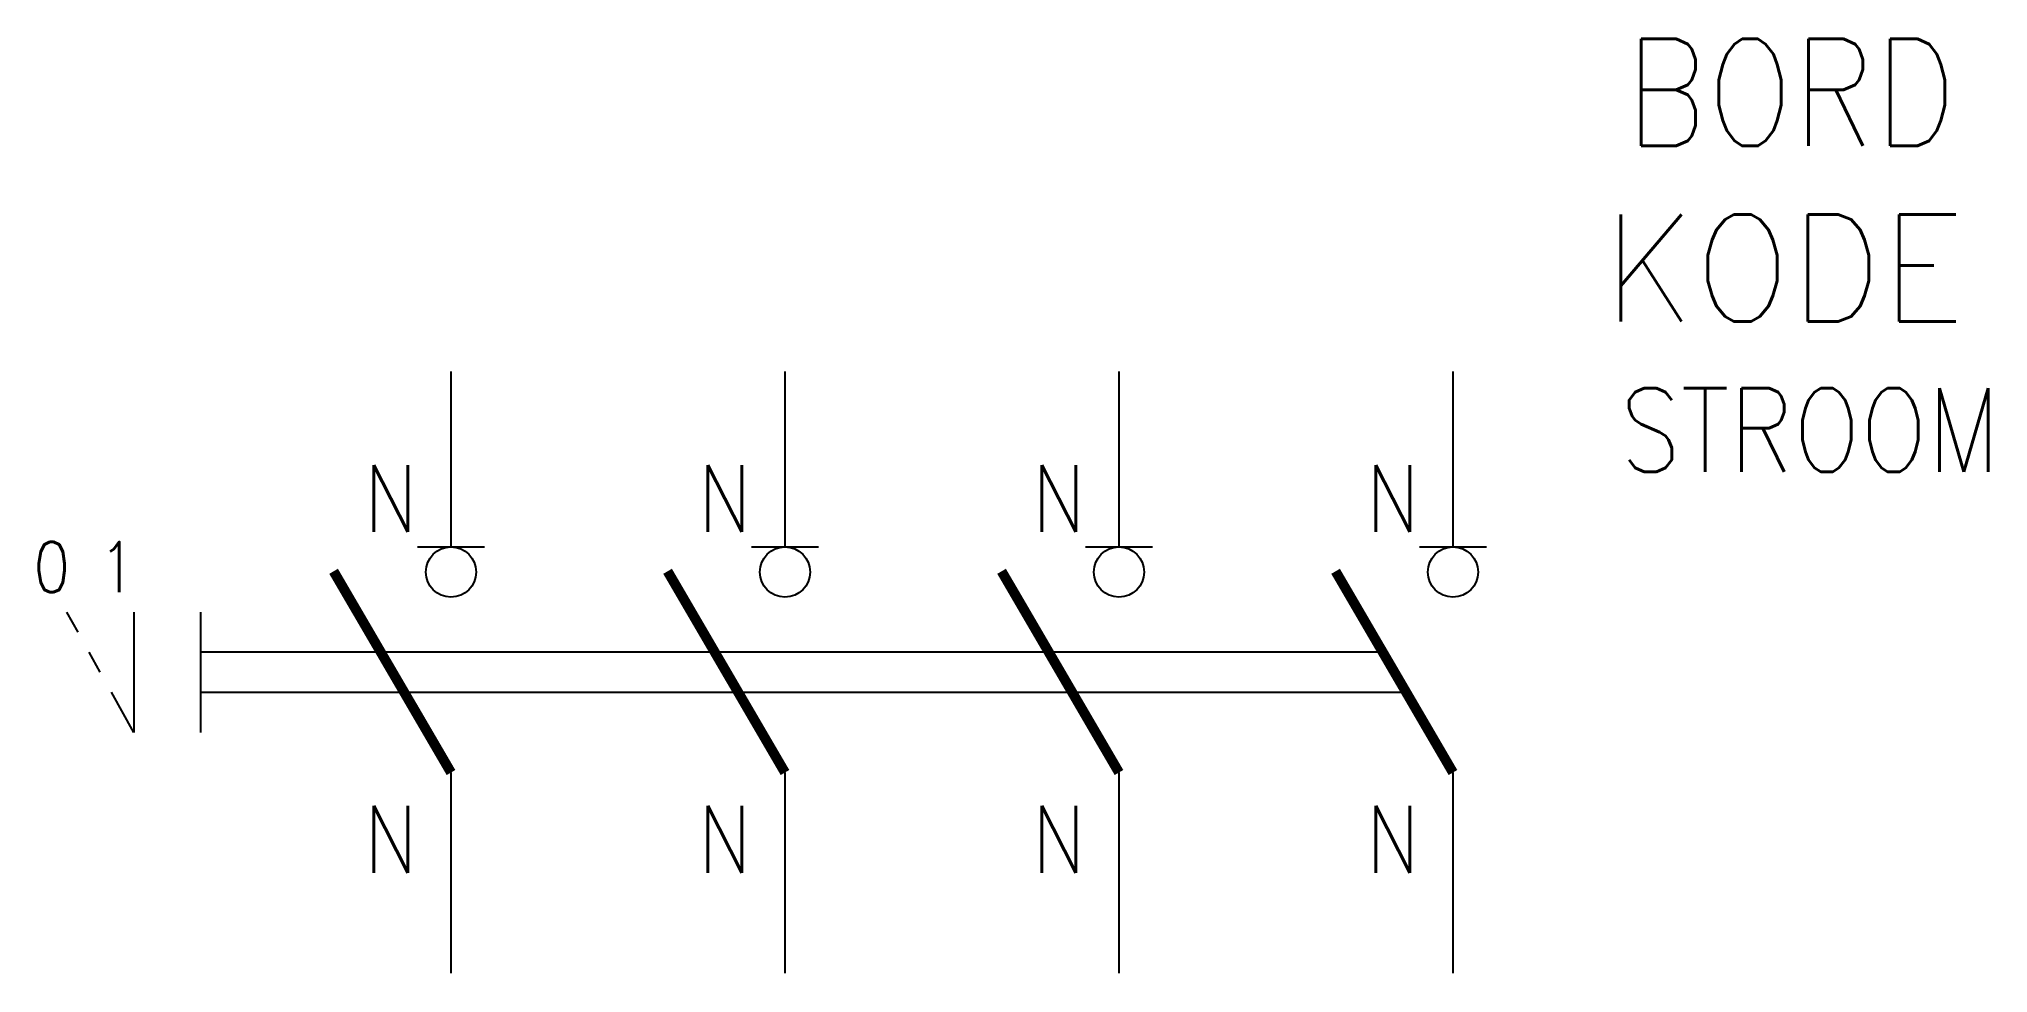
# Model space of a CAD drawing. Extents: x 172.7 to 231, y 156 to 184.
import ezdxf
from ezdxf.enums import TextEntityAlignment as Align

# ---------------------------------------------------------------- set-up
doc = ezdxf.new("R2010")
doc.units = 0
doc.header["$LTSCALE"] = 6
doc.layers.get('0').update_dxf_attribs({"color": 8, "linetype": 'CONTINUOUS'})
doc.layers.add('1', color=8, linetype='CONTINUOUS')
doc.layers.add('3', color=30, linetype='CONTINUOUS')
doc.styles.get("Standard").update_dxf_attribs({"font": 'simplex', "width": 0.85})

msp = doc.modelspace()

# ---------------------------------------------------------------- linework, layer by layer
at = {"color": 0}
for p, q in [((185, 174), (185, 168.731)), ((195, 174), (195, 168.731)), ((205, 174), (205, 168.731)), ((215, 174), (215, 168.731)), ((184, 168.753), (186, 168.753)), ((194, 168.753), (196, 168.753)), ((204, 168.753), (206, 168.753)), ((214, 168.753), (216, 168.753)), ((173.833, 166.2), (173.5, 166.8)), ((175.5, 166.8), (175.5, 163.2)), ((177.5, 166.8), (177.5, 163.2)), ((174.5, 165), (174.167, 165.6)), ((213, 165.6), (177.5, 165.6)), ((175.5, 163.2), (174.833, 164.4)), ((177.5, 164.4), (213.5, 164.4))]:
    msp.add_line(p, q, dxfattribs=at)
for centre in [(185, 168), (195, 168), (205, 168), (215, 168)]:
    msp.add_circle(centre, 0.75, dxfattribs=at)
at = {"layer": '1', "color": 0}
for p, q in [((185, 162), (185, 156)), ((195, 162), (195, 156)), ((205, 162), (205, 156)), ((215, 162), (215, 156))]:
    msp.add_line(p, q, dxfattribs=at)
at = {"layer": '1', "color": 0, "const_width": 0.3}
for points in [[(185, 162), (181.485, 168.022)], [(195, 162), (191.485, 168.022)], [(205, 162), (201.485, 168.022)], [(215, 162), (211.485, 168.022)]]:
    msp.add_lwpolyline(points, dxfattribs=at)

# ---------------------------------------------------------------- texts
at = {"color": 0, "width": 0.85}
msp.add_text('0 1', height=1.5, dxfattribs=at).set_placement((172.5, 167.4))
for text, p in [('R', (184, 169.2)), ('S', (194, 169.2)), ('T', (204, 169.2)), ('R', (184, 159)), ('S', (194, 159)), ('T', (204, 159))]:
    msp.add_attdef('N', text=text, height=2, dxfattribs=at).set_placement(p, align=Align.RIGHT)
at = {"layer": '1', "color": 0, "width": 0.85}
msp.add_attdef('STROOM', (220, 171), '', height=2.5, dxfattribs=at)
at = {"layer": '3', "color": 0}
for tag, p, s, width in [('BORD', (220.165, 180.753), '', 0.85), ('KODE', (219.5, 175.5), '-S', 0.95)]:
    msp.add_attdef(tag, p, s, height=3.2, dxfattribs=dict(at, width=width))
at = {"layer": '3', "color": 0, "width": 0.85}
for p in [(214, 169.2), (214, 159)]:
    msp.add_attdef('N', text='N', height=2, dxfattribs=at).set_placement(p, align=Align.RIGHT)

doc.saveas('drawing.dxf')
